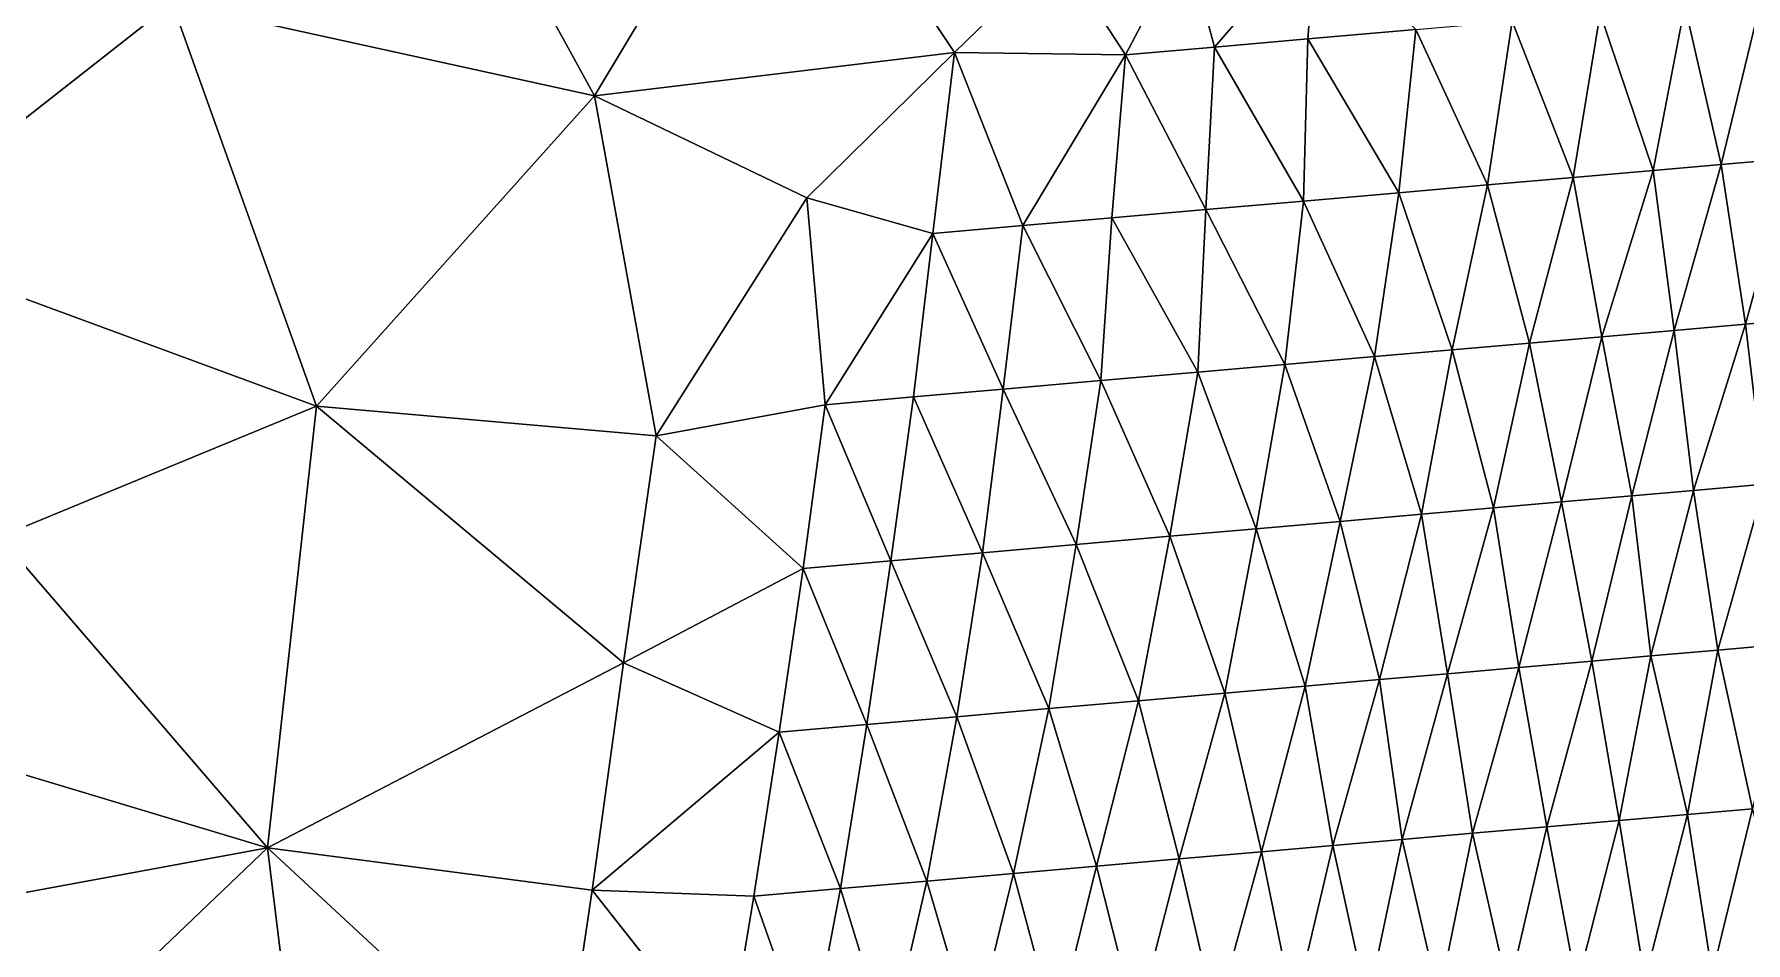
# Model space of a CAD drawing. Extents: x 993 to 3979, y 358 to 2875.
# Drawn here: x 1496.6 to 1988, y 1773.4 to 2034.3 of the extents above; entities that cross this region are included whole.
import ezdxf

# ---------------------------------------------------------------- set-up
doc = ezdxf.new("R2010")
doc.units = 0
doc.header["$MEASUREMENT"] = 0

msp = doc.modelspace()

# ---------------------------------------------------------------- linework, layer by layer
at = {"layer": 'modelTopoInnerCoarse_ts', "color": 2}
for points in [[(1835.47, 2030.56, 2282.43), (1827.31, 2061.25, 2296.8), (1864.81, 2064.5, 2288.26), (1835.47, 2030.56, 2282.43)], [(1862.27, 2032.91, 2276.82), (1835.47, 2030.56, 2282.43), (1864.81, 2064.5, 2288.26), (1862.27, 2032.91, 2276.82)], [(1893.27, 2035.62, 2260.04), (1862.27, 2032.91, 2276.82), (1864.81, 2064.5, 2288.26), (1893.27, 2035.62, 2260.04)], [(1809.92, 2028.33, 2284.7), (1790.62, 2058, 2303.21), (1827.31, 2061.25, 2296.8), (1809.92, 2028.33, 2284.7)], [(1835.47, 2030.56, 2282.43), (1809.92, 2028.33, 2284.7), (1827.31, 2061.25, 2296.8), (1835.47, 2030.56, 2282.43)], [(1809.92, 2028.33, 2284.7), (1760.81, 2029, 2295.13), (1790.62, 2058, 2303.21), (1809.92, 2028.33, 2284.7)], [(1992.49, 2044.3, 2258.88), (1980.97, 1996.85, 2267.44), (1970.54, 2042.38, 2251.59), (1992.49, 2044.3, 2258.88)], [(2001.02, 1998.61, 2279.81), (1980.97, 1996.85, 2267.44), (1992.49, 2044.3, 2258.88), (2001.02, 1998.61, 2279.81)], [(1946.25, 2040.25, 2250.5), (1938.44, 1993.13, 2249.15), (1921.01, 2038.04, 2251.94), (1946.25, 2040.25, 2250.5)], [(1961.48, 1995.15, 2253.57), (1938.44, 1993.13, 2249.15), (1946.25, 2040.25, 2250.5), (1961.48, 1995.15, 2253.57)], [(1970.54, 2042.38, 2251.59), (1961.48, 1995.15, 2253.57), (1946.25, 2040.25, 2250.5), (1970.54, 2042.38, 2251.59)], [(1980.97, 1996.85, 2267.44), (1961.48, 1995.15, 2253.57), (1970.54, 2042.38, 2251.59), (1980.97, 1996.85, 2267.44)], [(1893.27, 2035.62, 2260.04), (1888.46, 1988.76, 2250.71), (1862.27, 2032.91, 2276.82), (1893.27, 2035.62, 2260.04)], [(1913.89, 1990.98, 2248.74), (1888.46, 1988.76, 2250.71), (1893.27, 2035.62, 2260.04), (1913.89, 1990.98, 2248.74)], [(1921.01, 2038.04, 2251.94), (1913.89, 1990.98, 2248.74), (1893.27, 2035.62, 2260.04), (1921.01, 2038.04, 2251.94)], [(1938.44, 1993.13, 2249.15), (1913.89, 1990.98, 2248.74), (1921.01, 2038.04, 2251.94), (1938.44, 1993.13, 2249.15)], [(1835.47, 2030.56, 2282.43), (1832.98, 1983.9, 2266.91), (1809.92, 2028.33, 2284.7), (1835.47, 2030.56, 2282.43)], [(1861.07, 1986.36, 2257.88), (1832.98, 1983.9, 2266.91), (1835.47, 2030.56, 2282.43), (1861.07, 1986.36, 2257.88)], [(1862.27, 2032.91, 2276.82), (1861.07, 1986.36, 2257.88), (1835.47, 2030.56, 2282.43), (1862.27, 2032.91, 2276.82)], [(1888.46, 1988.76, 2250.71), (1861.07, 1986.36, 2257.88), (1862.27, 2032.91, 2276.82), (1888.46, 1988.76, 2250.71)], [(1754.67, 1977.05, 2278.15), (1718.41, 1987.25, 2282.17), (1760.81, 2029, 2295.13), (1754.67, 1977.05, 2278.15)], [(1780.51, 1979.31, 2275.11), (1754.67, 1977.05, 2278.15), (1760.81, 2029, 2295.13), (1780.51, 1979.31, 2275.11)], [(1809.92, 2028.33, 2284.7), (1780.51, 1979.31, 2275.11), (1760.81, 2029, 2295.13), (1809.92, 2028.33, 2284.7)], [(1809.92, 2028.33, 2284.7), (1806.01, 1981.54, 2272.98), (1780.51, 1979.31, 2275.11), (1809.92, 2028.33, 2284.7)], [(1832.98, 1983.9, 2266.91), (1806.01, 1981.54, 2272.98), (1809.92, 2028.33, 2284.7), (1832.98, 1983.9, 2266.91)], [(1961.48, 1995.15, 2253.57), (1946.72, 1947.42, 2270.73), (1938.44, 1993.13, 2249.15), (1961.48, 1995.15, 2253.57)], [(1967.47, 1949.23, 2281.25), (1946.72, 1947.42, 2270.73), (1961.48, 1995.15, 2253.57), (1967.47, 1949.23, 2281.25)], [(1980.97, 1996.85, 2267.44), (1967.47, 1949.23, 2281.25), (1961.48, 1995.15, 2253.57), (1980.97, 1996.85, 2267.44)], [(1987.95, 1951.02, 2292.47), (1967.47, 1949.23, 2281.25), (1980.97, 1996.85, 2267.44), (1987.95, 1951.02, 2292.47)], [(2001.02, 1998.61, 2279.81), (1987.95, 1951.02, 2292.47), (1980.97, 1996.85, 2267.44), (2001.02, 1998.61, 2279.81)], [(2007.83, 1952.76, 2305.3), (1987.95, 1951.02, 2292.47), (2001.02, 1998.61, 2279.81), (2007.83, 1952.76, 2305.3)], [(1913.89, 1990.98, 2248.74), (1903.78, 1943.66, 2253.52), (1888.46, 1988.76, 2250.71), (1913.89, 1990.98, 2248.74)], [(1925.9, 1945.59, 2260.4), (1903.78, 1943.66, 2253.52), (1913.89, 1990.98, 2248.74), (1925.9, 1945.59, 2260.4)], [(1938.44, 1993.13, 2249.15), (1925.9, 1945.59, 2260.4), (1913.89, 1990.98, 2248.74), (1938.44, 1993.13, 2249.15)], [(1946.72, 1947.42, 2270.73), (1925.9, 1945.59, 2260.4), (1938.44, 1993.13, 2249.15), (1946.72, 1947.42, 2270.73)], [(1723.71, 1927.91, 2272.66), (1675.19, 1919, 2275.12), (1718.41, 1987.25, 2282.17), (1723.71, 1927.91, 2272.66)], [(1754.67, 1977.05, 2278.15), (1723.71, 1927.91, 2272.66), (1718.41, 1987.25, 2282.17), (1754.67, 1977.05, 2278.15)], [(1861.07, 1986.36, 2257.88), (1855.68, 1939.45, 2250.07), (1832.98, 1983.9, 2266.91), (1861.07, 1986.36, 2257.88)], [(1881.39, 1941.7, 2247.37), (1855.68, 1939.45, 2250.07), (1861.07, 1986.36, 2257.88), (1881.39, 1941.7, 2247.37)], [(1888.46, 1988.76, 2250.71), (1881.39, 1941.7, 2247.37), (1861.07, 1986.36, 2257.88), (1888.46, 1988.76, 2250.71)], [(1903.78, 1943.66, 2253.52), (1881.39, 1941.7, 2247.37), (1888.46, 1988.76, 2250.71), (1903.78, 1943.66, 2253.52)], [(1806.01, 1981.54, 2272.98), (1802.83, 1934.83, 2259.28), (1780.51, 1979.31, 2275.11), (1806.01, 1981.54, 2272.98)], [(1830.72, 1937.27, 2250.77), (1802.83, 1934.83, 2259.28), (1806.01, 1981.54, 2272.98), (1830.72, 1937.27, 2250.77)], [(1832.98, 1983.9, 2266.91), (1830.72, 1937.27, 2250.77), (1806.01, 1981.54, 2272.98), (1832.98, 1983.9, 2266.91)], [(1855.68, 1939.45, 2250.07), (1830.72, 1937.27, 2250.77), (1832.98, 1983.9, 2266.91), (1855.68, 1939.45, 2250.07)], [(1754.67, 1977.05, 2278.15), (1749.12, 1930.13, 2270.78), (1723.71, 1927.91, 2272.66), (1754.67, 1977.05, 2278.15)], [(1774.85, 1932.38, 2268.01), (1749.12, 1930.13, 2270.78), (1754.67, 1977.05, 2278.15), (1774.85, 1932.38, 2268.01)], [(1780.51, 1979.31, 2275.11), (1774.85, 1932.38, 2268.01), (1754.67, 1977.05, 2278.15), (1780.51, 1979.31, 2275.11)], [(1802.83, 1934.83, 2259.28), (1774.85, 1932.38, 2268.01), (1780.51, 1979.31, 2275.11), (1802.83, 1934.83, 2259.28)], [(1987.95, 1951.02, 2292.47), (1973.05, 1903.28, 2310.02), (1967.47, 1949.23, 2281.25), (1987.95, 1951.02, 2292.47)], [(1993.39, 1905.06, 2321.61), (1973.05, 1903.28, 2310.02), (1987.95, 1951.02, 2292.47), (1993.39, 1905.06, 2321.61)], [(2007.83, 1952.76, 2305.3), (1993.39, 1905.06, 2321.61), (1987.95, 1951.02, 2292.47), (2007.83, 1952.76, 2305.3)], [(1946.72, 1947.42, 2270.73), (1935.16, 1899.97, 2279.36), (1925.9, 1945.59, 2260.4), (1946.72, 1947.42, 2270.73)], [(1955.31, 1901.73, 2291.47), (1935.16, 1899.97, 2279.36), (1946.72, 1947.42, 2270.73), (1955.31, 1901.73, 2291.47)], [(1967.47, 1949.23, 2281.25), (1955.31, 1901.73, 2291.47), (1946.72, 1947.42, 2270.73), (1967.47, 1949.23, 2281.25)], [(1973.05, 1903.28, 2310.02), (1955.31, 1901.73, 2291.47), (1967.47, 1949.23, 2281.25), (1973.05, 1903.28, 2310.02)], [(1881.39, 1941.7, 2247.37), (1871.58, 1894.4, 2251.35), (1855.68, 1939.45, 2250.07), (1881.39, 1941.7, 2247.37)], [(1894.91, 1896.44, 2255.01), (1871.58, 1894.4, 2251.35), (1881.39, 1941.7, 2247.37), (1894.91, 1896.44, 2255.01)], [(1903.78, 1943.66, 2253.52), (1894.91, 1896.44, 2255.01), (1881.39, 1941.7, 2247.37), (1903.78, 1943.66, 2253.52)], [(1915.62, 1898.26, 2265.62), (1894.91, 1896.44, 2255.01), (1903.78, 1943.66, 2253.52), (1915.62, 1898.26, 2265.62)], [(1925.9, 1945.59, 2260.4), (1915.62, 1898.26, 2265.62), (1903.78, 1943.66, 2253.52), (1925.9, 1945.59, 2260.4)], [(1935.16, 1899.97, 2279.36), (1915.62, 1898.26, 2265.62), (1925.9, 1945.59, 2260.4), (1935.16, 1899.97, 2279.36)], [(1830.72, 1937.27, 2250.77), (1822.69, 1890.13, 2250), (1802.83, 1934.83, 2259.28), (1830.72, 1937.27, 2250.77)], [(1847.49, 1892.3, 2249.75), (1822.69, 1890.13, 2250), (1830.72, 1937.27, 2250.77), (1847.49, 1892.3, 2249.75)], [(1855.68, 1939.45, 2250.07), (1847.49, 1892.3, 2249.75), (1830.72, 1937.27, 2250.77), (1855.68, 1939.45, 2250.07)], [(1871.58, 1894.4, 2251.35), (1847.49, 1892.3, 2249.75), (1855.68, 1939.45, 2250.07), (1871.58, 1894.4, 2251.35)], [(1774.85, 1932.38, 2268.01), (1768.91, 1885.42, 2261.7), (1749.12, 1930.13, 2270.78), (1774.85, 1932.38, 2268.01)], [(1795.74, 1887.77, 2256.02), (1768.91, 1885.42, 2261.7), (1774.85, 1932.38, 2268.01), (1795.74, 1887.77, 2256.02)], [(1802.83, 1934.83, 2259.28), (1795.74, 1887.77, 2256.02), (1774.85, 1932.38, 2268.01), (1802.83, 1934.83, 2259.28)], [(1822.69, 1890.13, 2250), (1795.74, 1887.77, 2256.02), (1802.83, 1934.83, 2259.28), (1822.69, 1890.13, 2250)], [(1723.71, 1927.91, 2272.66), (1717.43, 1880.92, 2267.25), (1675.19, 1919, 2275.12), (1723.71, 1927.91, 2272.66)], [(1742.58, 1883.12, 2266.03), (1717.43, 1880.92, 2267.25), (1723.71, 1927.91, 2272.66), (1742.58, 1883.12, 2266.03)], [(1749.12, 1930.13, 2270.78), (1742.58, 1883.12, 2266.03), (1723.71, 1927.91, 2272.66), (1749.12, 1930.13, 2270.78)], [(1768.91, 1885.42, 2261.7), (1742.58, 1883.12, 2266.03), (1749.12, 1930.13, 2270.78), (1768.91, 1885.42, 2261.7)], [(1717.43, 1880.92, 2267.25), (1665.78, 1853.75, 2269.42), (1675.19, 1919, 2275.12), (1717.43, 1880.92, 2267.25)], [(1973.05, 1903.28, 2310.02), (1960.82, 1855.77, 2320.43), (1955.31, 1901.73, 2291.47), (1973.05, 1903.28, 2310.02)], [(1980, 1857.45, 2335.13), (1960.82, 1855.77, 2320.43), (1973.05, 1903.28, 2310.02), (1980, 1857.45, 2335.13)], [(1993.39, 1905.06, 2321.61), (1980, 1857.45, 2335.13), (1973.05, 1903.28, 2310.02), (1993.39, 1905.06, 2321.61)], [(2000.28, 1859.22, 2346.9), (1980, 1857.45, 2335.13), (1993.39, 1905.06, 2321.61), (2000.28, 1859.22, 2346.9)], [(1915.62, 1898.26, 2265.62), (1902.42, 1850.66, 2278.64), (1894.91, 1896.44, 2255.01), (1915.62, 1898.26, 2265.62)], [(1922.88, 1852.45, 2289.92), (1902.42, 1850.66, 2278.64), (1915.62, 1898.26, 2265.62), (1922.88, 1852.45, 2289.92)], [(1935.16, 1899.97, 2279.36), (1922.88, 1852.45, 2289.92), (1915.62, 1898.26, 2265.62), (1935.16, 1899.97, 2279.36)], [(1943.86, 1854.29, 2299.81), (1922.88, 1852.45, 2289.92), (1935.16, 1899.97, 2279.36), (1943.86, 1854.29, 2299.81)], [(1955.31, 1901.73, 2291.47), (1943.86, 1854.29, 2299.81), (1935.16, 1899.97, 2279.36), (1955.31, 1901.73, 2291.47)], [(1960.82, 1855.77, 2320.43), (1943.86, 1854.29, 2299.81), (1955.31, 1901.73, 2291.47), (1960.82, 1855.77, 2320.43)], [(1847.49, 1892.3, 2249.75), (1838.49, 1845.07, 2251.55), (1822.69, 1890.13, 2250), (1847.49, 1892.3, 2249.75)], [(1861.52, 1847.08, 2256), (1838.49, 1845.07, 2251.55), (1847.49, 1892.3, 2249.75), (1861.52, 1847.08, 2256)], [(1871.58, 1894.4, 2251.35), (1861.52, 1847.08, 2256), (1847.49, 1892.3, 2249.75), (1871.58, 1894.4, 2251.35)], [(1882.91, 1848.96, 2264.82), (1861.52, 1847.08, 2256), (1871.58, 1894.4, 2251.35), (1882.91, 1848.96, 2264.82)], [(1894.91, 1896.44, 2255.01), (1882.91, 1848.96, 2264.82), (1871.58, 1894.4, 2251.35), (1894.91, 1896.44, 2255.01)], [(1902.42, 1850.66, 2278.64), (1882.91, 1848.96, 2264.82), (1894.91, 1896.44, 2255.01), (1902.42, 1850.66, 2278.64)], [(1795.74, 1887.77, 2256.02), (1787.93, 1840.65, 2254.65), (1768.91, 1885.42, 2261.7), (1795.74, 1887.77, 2256.02)], [(1813.69, 1842.9, 2251.84), (1787.93, 1840.65, 2254.65), (1795.74, 1887.77, 2256.02), (1813.69, 1842.9, 2251.84)], [(1822.69, 1890.13, 2250), (1813.69, 1842.9, 2251.84), (1795.74, 1887.77, 2256.02), (1822.69, 1890.13, 2250)], [(1838.49, 1845.07, 2251.55), (1813.69, 1842.9, 2251.84), (1822.69, 1890.13, 2250), (1838.49, 1845.07, 2251.55)], [(1742.58, 1883.12, 2266.03), (1735.64, 1836.07, 2262.37), (1717.43, 1880.92, 2267.25), (1742.58, 1883.12, 2266.03)], [(1761.51, 1838.33, 2259.25), (1735.64, 1836.07, 2262.37), (1742.58, 1883.12, 2266.03), (1761.51, 1838.33, 2259.25)], [(1768.91, 1885.42, 2261.7), (1761.51, 1838.33, 2259.25), (1742.58, 1883.12, 2266.03), (1768.91, 1885.42, 2261.7)], [(1787.93, 1840.65, 2254.65), (1761.51, 1838.33, 2259.25), (1768.91, 1885.42, 2261.7), (1787.93, 1840.65, 2254.65)], [(1717.43, 1880.92, 2267.25), (1710.48, 1833.87, 2263.6), (1665.78, 1853.75, 2269.42), (1717.43, 1880.92, 2267.25)], [(1735.64, 1836.07, 2262.37), (1710.48, 1833.87, 2263.6), (1717.43, 1880.92, 2267.25), (1735.64, 1836.07, 2262.37)], [(2000.28, 1859.22, 2346.9), (1989.96, 1811.88, 2352.24), (1980, 1857.45, 2335.13), (2000.28, 1859.22, 2346.9)], [(1710.48, 1833.87, 2263.6), (1656.78, 1788.5, 2262.66), (1665.78, 1853.75, 2269.42), (1710.48, 1833.87, 2263.6)], [(1943.86, 1854.29, 2299.81), (1930.91, 1806.72, 2312.18), (1922.88, 1852.45, 2289.92), (1943.86, 1854.29, 2299.81)], [(1951.71, 1808.54, 2322.56), (1930.91, 1806.72, 2312.18), (1943.86, 1854.29, 2299.81), (1951.71, 1808.54, 2322.56)], [(1960.82, 1855.77, 2320.43), (1951.71, 1808.54, 2322.56), (1943.86, 1854.29, 2299.81), (1960.82, 1855.77, 2320.43)], [(1971.26, 1810.25, 2336.26), (1951.71, 1808.54, 2322.56), (1960.82, 1855.77, 2320.43), (1971.26, 1810.25, 2336.26)], [(1980, 1857.45, 2335.13), (1971.26, 1810.25, 2336.26), (1960.82, 1855.77, 2320.43), (1980, 1857.45, 2335.13)], [(1989.96, 1811.88, 2352.24), (1971.26, 1810.25, 2336.26), (1980, 1857.45, 2335.13), (1989.96, 1811.88, 2352.24)], [(1882.91, 1848.96, 2264.82), (1869.44, 1801.34, 2278.53), (1861.52, 1847.08, 2256), (1882.91, 1848.96, 2264.82)], [(1889.36, 1803.08, 2291.28), (1869.44, 1801.34, 2278.53), (1882.91, 1848.96, 2264.82), (1889.36, 1803.08, 2291.28)], [(1902.42, 1850.66, 2278.64), (1889.36, 1803.08, 2291.28), (1882.91, 1848.96, 2264.82), (1902.42, 1850.66, 2278.64)], [(1909.57, 1804.85, 2303.23), (1889.36, 1803.08, 2291.28), (1902.42, 1850.66, 2278.64), (1909.57, 1804.85, 2303.23)], [(1922.88, 1852.45, 2289.92), (1909.57, 1804.85, 2303.23), (1902.42, 1850.66, 2278.64), (1922.88, 1852.45, 2289.92)], [(1930.91, 1806.72, 2312.18), (1909.57, 1804.85, 2303.23), (1922.88, 1852.45, 2289.92), (1930.91, 1806.72, 2312.18)], [(1813.69, 1842.9, 2251.84), (1801.63, 1795.41, 2261.81), (1787.93, 1840.65, 2254.65), (1813.69, 1842.9, 2251.84)], [(1825.32, 1797.48, 2264.48), (1801.63, 1795.41, 2261.81), (1813.69, 1842.9, 2251.84), (1825.32, 1797.48, 2264.48)], [(1838.49, 1845.07, 2251.55), (1825.32, 1797.48, 2264.48), (1813.69, 1842.9, 2251.84), (1838.49, 1845.07, 2251.55)], [(1848.97, 1799.55, 2267.27), (1825.32, 1797.48, 2264.48), (1838.49, 1845.07, 2251.55), (1848.97, 1799.55, 2267.27)], [(1861.52, 1847.08, 2256), (1848.97, 1799.55, 2267.27), (1838.49, 1845.07, 2251.55), (1861.52, 1847.08, 2256)], [(1869.44, 1801.34, 2278.53), (1848.97, 1799.55, 2267.27), (1861.52, 1847.08, 2256), (1869.44, 1801.34, 2278.53)], [(1761.51, 1838.33, 2259.25), (1752.91, 1791.14, 2260), (1735.64, 1836.07, 2262.37), (1761.51, 1838.33, 2259.25)], [(1777.77, 1793.32, 2259.56), (1752.91, 1791.14, 2260), (1761.51, 1838.33, 2259.25), (1777.77, 1793.32, 2259.56)], [(1787.93, 1840.65, 2254.65), (1777.77, 1793.32, 2259.56), (1761.51, 1838.33, 2259.25), (1787.93, 1840.65, 2254.65)], [(1801.63, 1795.41, 2261.81), (1777.77, 1793.32, 2259.56), (1787.93, 1840.65, 2254.65), (1801.63, 1795.41, 2261.81)], [(1710.48, 1833.87, 2263.6), (1703.21, 1786.8, 2260.81), (1656.78, 1788.5, 2262.66), (1710.48, 1833.87, 2263.6)], [(1728.11, 1788.97, 2260.29), (1703.21, 1786.8, 2260.81), (1710.48, 1833.87, 2263.6), (1728.11, 1788.97, 2260.29)], [(1735.64, 1836.07, 2262.37), (1728.11, 1788.97, 2260.29), (1710.48, 1833.87, 2263.6), (1735.64, 1836.07, 2262.37)], [(1752.91, 1791.14, 2260), (1728.11, 1788.97, 2260.29), (1735.64, 1836.07, 2262.37), (1752.91, 1791.14, 2260)], [(1951.71, 1808.54, 2322.56), (1939.49, 1761.03, 2332.96), (1930.91, 1806.72, 2312.18), (1951.71, 1808.54, 2322.56)], [(1959.08, 1762.74, 2346.56), (1939.49, 1761.03, 2332.96), (1951.71, 1808.54, 2322.56), (1959.08, 1762.74, 2346.56)], [(1971.26, 1810.25, 2336.26), (1959.08, 1762.74, 2346.56), (1951.71, 1808.54, 2322.56), (1971.26, 1810.25, 2336.26)], [(1978.34, 1764.43, 2361.03), (1959.08, 1762.74, 2346.56), (1971.26, 1810.25, 2336.26), (1978.34, 1764.43, 2361.03)], [(1989.96, 1811.88, 2352.24), (1978.34, 1764.43, 2361.03), (1971.26, 1810.25, 2336.26), (1989.96, 1811.88, 2352.24)], [(1999.79, 1766.3, 2369.68), (1978.34, 1764.43, 2361.03), (1989.96, 1811.88, 2352.24), (1999.79, 1766.3, 2369.68)], [(1909.57, 1804.85, 2303.23), (1899.88, 1757.56, 2306.89), (1889.36, 1803.08, 2291.28), (1909.57, 1804.85, 2303.23)], [(1919.87, 1759.31, 2319.43), (1899.88, 1757.56, 2306.89), (1909.57, 1804.85, 2303.23), (1919.87, 1759.31, 2319.43)], [(1930.91, 1806.72, 2312.18), (1919.87, 1759.31, 2319.43), (1909.57, 1804.85, 2303.23), (1930.91, 1806.72, 2312.18)], [(1939.49, 1761.03, 2332.96), (1919.87, 1759.31, 2319.43), (1930.91, 1806.72, 2312.18), (1939.49, 1761.03, 2332.96)], [(1848.97, 1799.55, 2267.27), (1835.92, 1751.97, 2279.9), (1825.32, 1797.48, 2264.48), (1848.97, 1799.55, 2267.27)], [(1858.29, 1753.92, 2286.09), (1835.92, 1751.97, 2279.9), (1848.97, 1799.55, 2267.27), (1858.29, 1753.92, 2286.09)], [(1869.44, 1801.34, 2278.53), (1858.29, 1753.92, 2286.09), (1848.97, 1799.55, 2267.27), (1869.44, 1801.34, 2278.53)], [(1879.43, 1755.77, 2295.56), (1858.29, 1753.92, 2286.09), (1869.44, 1801.34, 2278.53), (1879.43, 1755.77, 2295.56)], [(1889.36, 1803.08, 2291.28), (1879.43, 1755.77, 2295.56), (1869.44, 1801.34, 2278.53), (1889.36, 1803.08, 2291.28)], [(1899.88, 1757.56, 2306.89), (1879.43, 1755.77, 2295.56), (1889.36, 1803.08, 2291.28), (1899.88, 1757.56, 2306.89)], [(1801.63, 1795.41, 2261.81), (1789.92, 1747.94, 2270.85), (1777.77, 1793.32, 2259.56), (1801.63, 1795.41, 2261.81)], [(1813.07, 1749.97, 2274.96), (1789.92, 1747.94, 2270.85), (1801.63, 1795.41, 2261.81), (1813.07, 1749.97, 2274.96)], [(1825.32, 1797.48, 2264.48), (1813.07, 1749.97, 2274.96), (1801.63, 1795.41, 2261.81), (1825.32, 1797.48, 2264.48)], [(1835.92, 1751.97, 2279.9), (1813.07, 1749.97, 2274.96), (1825.32, 1797.48, 2264.48), (1835.92, 1751.97, 2279.9)], [(1728.11, 1788.97, 2260.29), (1719.15, 1741.75, 2262), (1703.21, 1786.8, 2260.81), (1728.11, 1788.97, 2260.29)], [(1742.03, 1743.75, 2266.83), (1719.15, 1741.75, 2262), (1728.11, 1788.97, 2260.29), (1742.03, 1743.75, 2266.83)], [(1752.91, 1791.14, 2260), (1742.03, 1743.75, 2266.83), (1728.11, 1788.97, 2260.29), (1752.91, 1791.14, 2260)], [(1766.25, 1745.87, 2268.12), (1742.03, 1743.75, 2266.83), (1752.91, 1791.14, 2260), (1766.25, 1745.87, 2268.12)], [(1777.77, 1793.32, 2259.56), (1766.25, 1745.87, 2268.12), (1752.91, 1791.14, 2260), (1777.77, 1793.32, 2259.56)], [(1789.92, 1747.94, 2270.85), (1766.25, 1745.87, 2268.12), (1777.77, 1793.32, 2259.56), (1789.92, 1747.94, 2270.85)], [(1695.42, 1739.67, 2259.41), (1647.16, 1723.25, 2257.53), (1656.78, 1788.5, 2262.66), (1695.42, 1739.67, 2259.41)], [(1703.21, 1786.8, 2260.81), (1695.42, 1739.67, 2259.41), (1656.78, 1788.5, 2262.66), (1703.21, 1786.8, 2260.81)], [(1719.15, 1741.75, 2262), (1695.42, 1739.67, 2259.41), (1703.21, 1786.8, 2260.81), (1719.15, 1741.75, 2262)]]:
    msp.add_3dface(points, dxfattribs=at)
at = {"layer": 'modelTopoOuterCoarse_ts', "color": 42}
for points in [[(1610.62, 2102.17, 2335.37), (1710.49, 2104.83, 2323.77), (1657.44, 2016.61, 2295.86), (1610.62, 2102.17, 2335.37)], [(1760.81, 2029, 2295.13), (1657.44, 2016.61, 2295.86), (1710.49, 2104.83, 2323.77), (1760.81, 2029, 2295.13)], [(1790.62, 2058, 2303.21), (1760.81, 2029, 2295.13), (1710.49, 2104.83, 2323.77), (1790.62, 2058, 2303.21)], [(1536.19, 2043.14, 2315.18), (1610.62, 2102.17, 2335.37), (1657.44, 2016.61, 2295.86), (1536.19, 2043.14, 2315.18)], [(1536.19, 2043.14, 2315.18), (1449.05, 1974.83, 2302.29), (1395.2, 2079.91, 2322.03), (1536.19, 2043.14, 2315.18)], [(1577.7, 1927.51, 2284.7), (1449.05, 1974.83, 2302.29), (1536.19, 2043.14, 2315.18), (1577.7, 1927.51, 2284.7)], [(1536.19, 2043.14, 2315.18), (1657.44, 2016.61, 2295.86), (1577.7, 1927.51, 2284.7), (1536.19, 2043.14, 2315.18)], [(1760.81, 2029, 2295.13), (1718.41, 1987.25, 2282.17), (1657.44, 2016.61, 2295.86), (1760.81, 2029, 2295.13)], [(1657.44, 2016.61, 2295.86), (1675.19, 1919, 2275.12), (1577.7, 1927.51, 2284.7), (1657.44, 2016.61, 2295.86)], [(1657.44, 2016.61, 2295.86), (1718.41, 1987.25, 2282.17), (1675.19, 1919, 2275.12), (1657.44, 2016.61, 2295.86)], [(1577.7, 1927.51, 2284.7), (1486.67, 1889.99, 2283.2), (1449.05, 1974.83, 2302.29), (1577.7, 1927.51, 2284.7)], [(1563.63, 1800.66, 2267.57), (1486.67, 1889.99, 2283.2), (1577.7, 1927.51, 2284.7), (1563.63, 1800.66, 2267.57)], [(1665.78, 1853.75, 2269.42), (1563.63, 1800.66, 2267.57), (1577.7, 1927.51, 2284.7), (1665.78, 1853.75, 2269.42)], [(1577.7, 1927.51, 2284.7), (1675.19, 1919, 2275.12), (1665.78, 1853.75, 2269.42), (1577.7, 1927.51, 2284.7)], [(1450.91, 1834.58, 2282.81), (1486.67, 1889.99, 2283.2), (1563.63, 1800.66, 2267.57), (1450.91, 1834.58, 2282.81)], [(1563.63, 1800.66, 2267.57), (1665.78, 1853.75, 2269.42), (1656.78, 1788.5, 2262.66), (1563.63, 1800.66, 2267.57)], [(1563.63, 1800.66, 2267.57), (1466.44, 1782.78, 2277.6), (1450.91, 1834.58, 2282.81), (1563.63, 1800.66, 2267.57)], [(1454.66, 1696.72, 2285.38), (1466.44, 1782.78, 2277.6), (1563.63, 1800.66, 2267.57), (1454.66, 1696.72, 2285.38)], [(1454.66, 1696.72, 2285.38), (1563.63, 1800.66, 2267.57), (1578.7, 1677.85, 2269.36), (1454.66, 1696.72, 2285.38)], [(1563.63, 1800.66, 2267.57), (1647.16, 1723.25, 2257.53), (1578.7, 1677.85, 2269.36), (1563.63, 1800.66, 2267.57)], [(1563.63, 1800.66, 2267.57), (1656.78, 1788.5, 2262.66), (1647.16, 1723.25, 2257.53), (1563.63, 1800.66, 2267.57)]]:
    msp.add_3dface(points, dxfattribs=at)

doc.saveas('drawing.dxf')
